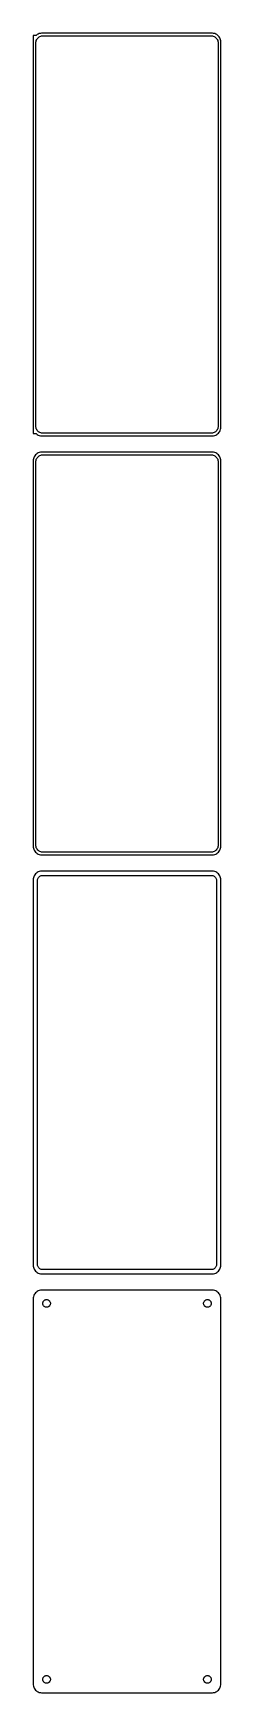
# Model space of a CAD drawing. Header units: metres. Extents: x -52 to 52, y 824 to 1750.
import ezdxf

# ---------------------------------------------------------------- set-up
doc = ezdxf.new("R2010")
doc.units = ezdxf.units.M

msp = doc.modelspace()

# ---------------------------------------------------------------- linework, layer by layer
for p, q in [((-50.9, 1749.15), (-52.5, 1749.15)), ((-52.5, 1749.15), (-52.5, 1526.85)), ((-51, 1745), (-50.9685, 1745.5)), ((-51, 1531), (-51, 1745)), ((-50.9685, 1745.5), (-50.8743, 1745.99)), ((-50.6871, 1749.35), (-50.9, 1749.15)), ((-50.8743, 1745.99), (-50.7191, 1746.47)), ((-50.7191, 1746.47), (-50.5052, 1746.93)), ((-50.1791, 1749.72), (-50.6871, 1749.35)), ((-50.5052, 1746.93), (-50.2361, 1747.35)), ((-50.2361, 1747.35), (-49.9159, 1747.74)), ((-49.6289, 1750.02), (-50.1791, 1749.72)), ((-49.9159, 1747.74), (-49.5497, 1748.08)), ((-49.0451, 1750.26), (-49.6289, 1750.02)), ((-49.5497, 1748.08), (-49.1433, 1748.38)), ((-49.1433, 1748.38), (-48.7031, 1748.62)), ((-48.4369, 1750.41), (-49.0451, 1750.26)), ((-48.7031, 1748.62), (-48.2361, 1748.8)), ((-47.8139, 1750.49), (-48.4369, 1750.41)), ((-48.2361, 1748.8), (-47.7495, 1748.93)), ((47.8139, 1750.49), (-47.8139, 1750.49)), ((-47.7495, 1748.93), (-47.2512, 1748.99)), ((-47.2512, 1748.99), (47.2512, 1748.99)), ((47.2512, 1748.99), (47.7495, 1748.93)), ((47.7495, 1748.93), (48.2361, 1748.8)), ((48.4369, 1750.41), (47.8139, 1750.49)), ((48.2361, 1748.8), (48.7031, 1748.62)), ((49.0451, 1750.26), (48.4369, 1750.41)), ((48.7031, 1748.62), (49.1433, 1748.38)), ((49.6289, 1750.02), (49.0451, 1750.26)), ((49.1433, 1748.38), (49.5497, 1748.08)), ((49.5497, 1748.08), (49.9159, 1747.74)), ((50.1791, 1749.72), (49.6289, 1750.02)), ((49.9159, 1747.74), (50.2361, 1747.35)), ((50.6871, 1749.35), (50.1791, 1749.72)), ((50.2361, 1747.35), (50.5052, 1746.93)), ((50.5052, 1746.93), (50.7191, 1746.47)), ((51.1448, 1748.92), (50.6871, 1749.35)), ((50.7191, 1746.47), (50.8743, 1745.99)), ((50.8743, 1745.99), (50.9685, 1745.5)), ((50.9685, 1745.5), (51, 1745)), ((51, 1745), (51, 1531)), ((51.5451, 1748.44), (51.1448, 1748.92)), ((51.8815, 1747.91), (51.5451, 1748.44)), ((52.1489, 1747.34), (51.8815, 1747.91)), ((52.3429, 1746.74), (52.1489, 1747.34)), ((52.4606, 1746.13), (52.3429, 1746.74)), ((52.5, 1745.5), (52.4606, 1746.13)), ((52.5, 1530.5), (52.5, 1745.5)), ((-50.9685, 1530.5), (-51, 1531)), ((-50.8743, 1530.01), (-50.9685, 1530.5)), ((-50.7191, 1529.53), (-50.8743, 1530.01)), ((-50.5052, 1529.07), (-50.7191, 1529.53)), ((50.7191, 1529.53), (50.5052, 1529.07)), ((50.8743, 1530.01), (50.7191, 1529.53)), ((50.9685, 1530.5), (50.8743, 1530.01)), ((51, 1531), (50.9685, 1530.5)), ((52.3429, 1529.26), (52.4606, 1529.87)), ((52.4606, 1529.87), (52.5, 1530.5)), ((-52.5, 1526.85), (-50.9, 1526.85)), ((-50.9, 1526.85), (-50.6871, 1526.65)), ((-50.6871, 1526.65), (-50.1791, 1526.28)), ((-50.2361, 1528.65), (-50.5052, 1529.07)), ((-49.9159, 1528.26), (-50.2361, 1528.65)), ((-50.1791, 1526.28), (-49.6289, 1525.98)), ((-49.5497, 1527.92), (-49.9159, 1528.26)), ((-49.6289, 1525.98), (-49.0451, 1525.74)), ((-49.1433, 1527.62), (-49.5497, 1527.92)), ((-48.7031, 1527.38), (-49.1433, 1527.62)), ((-49.0451, 1525.74), (-48.4369, 1525.59)), ((-48.2361, 1527.2), (-48.7031, 1527.38)), ((-48.4369, 1525.59), (-47.8139, 1525.51)), ((-47.7495, 1527.07), (-48.2361, 1527.2)), ((-47.8139, 1525.51), (47.8139, 1525.51)), ((-47.2512, 1527.01), (-47.7495, 1527.07)), ((47.2512, 1527.01), (-47.2512, 1527.01)), ((47.7495, 1527.07), (47.2512, 1527.01)), ((48.2361, 1527.2), (47.7495, 1527.07)), ((47.8139, 1525.51), (48.4369, 1525.59)), ((48.7031, 1527.38), (48.2361, 1527.2)), ((48.4369, 1525.59), (49.0451, 1525.74)), ((49.1433, 1527.62), (48.7031, 1527.38)), ((49.0451, 1525.74), (49.6289, 1525.98)), ((49.5497, 1527.92), (49.1433, 1527.62)), ((49.9159, 1528.26), (49.5497, 1527.92)), ((49.6289, 1525.98), (50.1791, 1526.28)), ((50.2361, 1528.65), (49.9159, 1528.26)), ((50.1791, 1526.28), (50.6871, 1526.65)), ((50.5052, 1529.07), (50.2361, 1528.65)), ((50.6871, 1526.65), (51.1448, 1527.08)), ((51.1448, 1527.08), (51.5451, 1527.56)), ((51.5451, 1527.56), (51.8815, 1528.09)), ((51.8815, 1528.09), (52.1489, 1528.66)), ((52.1489, 1528.66), (52.3429, 1529.26)), ((-52.4606, 1512.13), (-52.5, 1511.5)), ((-52.5, 1511.5), (-52.5, 1296.5)), ((-52.3429, 1512.74), (-52.4606, 1512.13)), ((-52.1489, 1513.34), (-52.3429, 1512.74)), ((-51.8815, 1513.91), (-52.1489, 1513.34)), ((-51.5451, 1514.44), (-51.8815, 1513.91)), ((-51.1448, 1514.92), (-51.5451, 1514.44)), ((-50.6871, 1515.35), (-51.1448, 1514.92)), ((-51, 1511), (-50.9685, 1511.5)), ((-51, 1297), (-51, 1511)), ((-50.9685, 1511.5), (-50.8743, 1511.99)), ((-50.8743, 1511.99), (-50.7191, 1512.47)), ((-50.7191, 1512.47), (-50.5052, 1512.93)), ((-50.1791, 1515.72), (-50.6871, 1515.35)), ((-50.5052, 1512.93), (-50.2361, 1513.35)), ((-50.2361, 1513.35), (-49.9159, 1513.74)), ((-49.6289, 1516.02), (-50.1791, 1515.72)), ((-49.9159, 1513.74), (-49.5497, 1514.08)), ((-49.0451, 1516.26), (-49.6289, 1516.02)), ((-49.5497, 1514.08), (-49.1433, 1514.38)), ((-49.1433, 1514.38), (-48.7031, 1514.62)), ((-48.4369, 1516.41), (-49.0451, 1516.26)), ((-48.7031, 1514.62), (-48.2361, 1514.8)), ((-47.8139, 1516.49), (-48.4369, 1516.41)), ((-48.2361, 1514.8), (-47.7495, 1514.93)), ((47.8139, 1516.49), (-47.8139, 1516.49)), ((-47.7495, 1514.93), (-47.2512, 1514.99)), ((-47.2512, 1514.99), (47.2512, 1514.99)), ((47.2512, 1514.99), (47.7495, 1514.93)), ((47.7495, 1514.93), (48.2361, 1514.8)), ((48.4369, 1516.41), (47.8139, 1516.49)), ((48.2361, 1514.8), (48.7031, 1514.62)), ((49.0451, 1516.26), (48.4369, 1516.41)), ((48.7031, 1514.62), (49.1433, 1514.38)), ((49.6289, 1516.02), (49.0451, 1516.26)), ((49.1433, 1514.38), (49.5497, 1514.08)), ((49.5497, 1514.08), (49.9159, 1513.74)), ((50.1791, 1515.72), (49.6289, 1516.02)), ((49.9159, 1513.74), (50.2361, 1513.35)), ((50.6871, 1515.35), (50.1791, 1515.72)), ((50.2361, 1513.35), (50.5052, 1512.93)), ((50.5052, 1512.93), (50.7191, 1512.47)), ((51.1448, 1514.92), (50.6871, 1515.35)), ((50.7191, 1512.47), (50.8743, 1511.99)), ((50.8743, 1511.99), (50.9685, 1511.5)), ((50.9685, 1511.5), (51, 1511)), ((51, 1511), (51, 1297)), ((51.5451, 1514.44), (51.1448, 1514.92)), ((51.8815, 1513.91), (51.5451, 1514.44)), ((52.1489, 1513.34), (51.8815, 1513.91)), ((52.3429, 1512.74), (52.1489, 1513.34)), ((52.4606, 1512.13), (52.3429, 1512.74)), ((52.5, 1511.5), (52.4606, 1512.13)), ((52.5, 1296.5), (52.5, 1511.5)), ((-52.5, 1296.5), (-52.4606, 1295.87)), ((-52.4606, 1295.87), (-52.3429, 1295.26)), ((-52.3429, 1295.26), (-52.1489, 1294.66)), ((-52.1489, 1294.66), (-51.8815, 1294.09)), ((-51.8815, 1294.09), (-51.5451, 1293.56)), ((-51.5451, 1293.56), (-51.1448, 1293.08)), ((-51.1448, 1293.08), (-50.6871, 1292.65)), ((-50.9685, 1296.5), (-51, 1297)), ((-50.8743, 1296.01), (-50.9685, 1296.5)), ((-50.7191, 1295.53), (-50.8743, 1296.01)), ((-50.5052, 1295.07), (-50.7191, 1295.53)), ((-50.6871, 1292.65), (-50.1791, 1292.28)), ((-50.2361, 1294.65), (-50.5052, 1295.07)), ((-49.9159, 1294.26), (-50.2361, 1294.65)), ((-50.1791, 1292.28), (-49.6289, 1291.98)), ((-49.5497, 1293.92), (-49.9159, 1294.26)), ((-49.6289, 1291.98), (-49.0451, 1291.74)), ((-49.1433, 1293.62), (-49.5497, 1293.92)), ((-48.7031, 1293.38), (-49.1433, 1293.62)), ((-49.0451, 1291.74), (-48.4369, 1291.59)), ((-48.2361, 1293.2), (-48.7031, 1293.38)), ((-48.4369, 1291.59), (-47.8139, 1291.51)), ((-47.7495, 1293.07), (-48.2361, 1293.2)), ((-47.8139, 1291.51), (47.8139, 1291.51)), ((-47.2512, 1293.01), (-47.7495, 1293.07)), ((47.2512, 1293.01), (-47.2512, 1293.01)), ((47.7495, 1293.07), (47.2512, 1293.01)), ((48.2361, 1293.2), (47.7495, 1293.07)), ((47.8139, 1291.51), (48.4369, 1291.59)), ((48.7031, 1293.38), (48.2361, 1293.2)), ((48.4369, 1291.59), (49.0451, 1291.74)), ((49.1433, 1293.62), (48.7031, 1293.38)), ((49.0451, 1291.74), (49.6289, 1291.98)), ((49.5497, 1293.92), (49.1433, 1293.62)), ((49.9159, 1294.26), (49.5497, 1293.92)), ((49.6289, 1291.98), (50.1791, 1292.28)), ((50.2361, 1294.65), (49.9159, 1294.26)), ((50.1791, 1292.28), (50.6871, 1292.65)), ((50.5052, 1295.07), (50.2361, 1294.65)), ((50.7191, 1295.53), (50.5052, 1295.07)), ((50.6871, 1292.65), (51.1448, 1293.08)), ((50.8743, 1296.01), (50.7191, 1295.53)), ((50.9685, 1296.5), (50.8743, 1296.01)), ((51, 1297), (50.9685, 1296.5)), ((51.1448, 1293.08), (51.5451, 1293.56)), ((51.5451, 1293.56), (51.8815, 1294.09)), ((51.8815, 1294.09), (52.1489, 1294.66)), ((52.1489, 1294.66), (52.3429, 1295.26)), ((52.3429, 1295.26), (52.4606, 1295.87)), ((52.4606, 1295.87), (52.5, 1296.5)), ((-52.1489, 1279.34), (-52.3429, 1278.74)), ((-51.8815, 1279.91), (-52.1489, 1279.34)), ((-51.5451, 1280.44), (-51.8815, 1279.91)), ((-51.1448, 1280.92), (-51.5451, 1280.44)), ((-50.6871, 1281.35), (-51.1448, 1280.92)), ((-50.1791, 1281.72), (-50.6871, 1281.35)), ((-49.6289, 1282.02), (-50.1791, 1281.72)), ((-49.0451, 1282.26), (-49.6289, 1282.02)), ((-49.2692, 1279.13), (-48.9842, 1279.4)), ((-48.4369, 1282.41), (-49.0451, 1282.26)), ((-48.9842, 1279.4), (-48.668, 1279.63)), ((-48.668, 1279.63), (-48.3254, 1279.82)), ((-47.8139, 1282.49), (-48.4369, 1282.41)), ((-48.3254, 1279.82), (-47.9619, 1279.96)), ((-47.9619, 1279.96), (-47.5833, 1280.06)), ((47.8139, 1282.49), (-47.8139, 1282.49)), ((-47.5833, 1280.06), (-47.1954, 1280.11)), ((-47.1954, 1280.11), (47.1954, 1280.11)), ((47.1954, 1280.11), (47.5833, 1280.06)), ((47.5833, 1280.06), (47.9619, 1279.96)), ((48.4369, 1282.41), (47.8139, 1282.49)), ((47.9619, 1279.96), (48.3254, 1279.82)), ((48.3254, 1279.82), (48.668, 1279.63)), ((49.0451, 1282.26), (48.4369, 1282.41)), ((48.668, 1279.63), (48.9842, 1279.4)), ((48.9842, 1279.4), (49.2692, 1279.13)), ((49.6289, 1282.02), (49.0451, 1282.26)), ((50.1791, 1281.72), (49.6289, 1282.02)), ((50.6871, 1281.35), (50.1791, 1281.72)), ((51.1448, 1280.92), (50.6871, 1281.35)), ((51.5451, 1280.44), (51.1448, 1280.92)), ((51.8815, 1279.91), (51.5451, 1280.44)), ((52.1489, 1279.34), (51.8815, 1279.91)), ((52.3429, 1278.74), (52.1489, 1279.34)), ((-52.4606, 1278.13), (-52.5, 1277.5)), ((-52.5, 1277.5), (-52.5, 1062.5)), ((-52.3429, 1278.74), (-52.4606, 1278.13)), ((-50.1129, 1277), (-50.0884, 1277.39)), ((-50.1129, 1063), (-50.1129, 1277)), ((-50.0884, 1277.39), (-50.0151, 1277.77)), ((-50.0151, 1277.77), (-49.8943, 1278.15)), ((-49.8943, 1278.15), (-49.7279, 1278.5)), ((-49.7279, 1278.5), (-49.5184, 1278.83)), ((-49.5184, 1278.83), (-49.2692, 1279.13)), ((49.2692, 1279.13), (49.5184, 1278.83)), ((49.5184, 1278.83), (49.7279, 1278.5)), ((49.7279, 1278.5), (49.8943, 1278.15)), ((49.8943, 1278.15), (50.0151, 1277.77)), ((50.0151, 1277.77), (50.0884, 1277.39)), ((50.0884, 1277.39), (50.1129, 1277)), ((50.1129, 1277), (50.1129, 1063)), ((52.4606, 1278.13), (52.3429, 1278.74)), ((52.5, 1277.5), (52.4606, 1278.13)), ((52.5, 1062.5), (52.5, 1277.5)), ((-52.5, 1062.5), (-52.4606, 1061.87)), ((-52.4606, 1061.87), (-52.3429, 1061.26)), ((-52.3429, 1061.26), (-52.1489, 1060.66)), ((-52.1489, 1060.66), (-51.8815, 1060.09)), ((-51.8815, 1060.09), (-51.5451, 1059.56)), ((-51.5451, 1059.56), (-51.1448, 1059.08)), ((-51.1448, 1059.08), (-50.6871, 1058.65)), ((-50.6871, 1058.65), (-50.1791, 1058.28)), ((-50.1791, 1058.28), (-49.6289, 1057.98)), ((-50.0884, 1062.61), (-50.1129, 1063)), ((-50.0151, 1062.23), (-50.0884, 1062.61)), ((-49.8943, 1061.85), (-50.0151, 1062.23)), ((-49.7279, 1061.5), (-49.8943, 1061.85)), ((-49.5184, 1061.17), (-49.7279, 1061.5)), ((-49.6289, 1057.98), (-49.0451, 1057.74)), ((-49.2692, 1060.87), (-49.5184, 1061.17)), ((-48.9842, 1060.6), (-49.2692, 1060.87)), ((-49.0451, 1057.74), (-48.4369, 1057.59)), ((-48.668, 1060.37), (-48.9842, 1060.6)), ((-48.3254, 1060.18), (-48.668, 1060.37)), ((-48.4369, 1057.59), (-47.8139, 1057.51)), ((-47.9619, 1060.04), (-48.3254, 1060.18)), ((-47.5833, 1059.94), (-47.9619, 1060.04)), ((-47.8139, 1057.51), (47.8139, 1057.51)), ((-47.1954, 1059.89), (-47.5833, 1059.94)), ((47.1954, 1059.89), (-47.1954, 1059.89)), ((47.5833, 1059.94), (47.1954, 1059.89)), ((47.9619, 1060.04), (47.5833, 1059.94)), ((47.8139, 1057.51), (48.4369, 1057.59)), ((48.3254, 1060.18), (47.9619, 1060.04)), ((48.668, 1060.37), (48.3254, 1060.18)), ((48.4369, 1057.59), (49.0451, 1057.74)), ((48.9842, 1060.6), (48.668, 1060.37)), ((49.2692, 1060.87), (48.9842, 1060.6)), ((49.0451, 1057.74), (49.6289, 1057.98)), ((49.5184, 1061.17), (49.2692, 1060.87)), ((49.7279, 1061.5), (49.5184, 1061.17)), ((49.6289, 1057.98), (50.1791, 1058.28)), ((49.8943, 1061.85), (49.7279, 1061.5)), ((50.0151, 1062.23), (49.8943, 1061.85)), ((50.0884, 1062.61), (50.0151, 1062.23)), ((50.1129, 1063), (50.0884, 1062.61)), ((50.1791, 1058.28), (50.6871, 1058.65)), ((50.6871, 1058.65), (51.1448, 1059.08)), ((51.1448, 1059.08), (51.5451, 1059.56)), ((51.5451, 1059.56), (51.8815, 1060.09)), ((51.8815, 1060.09), (52.1489, 1060.66)), ((52.1489, 1060.66), (52.3429, 1061.26)), ((52.3429, 1061.26), (52.4606, 1061.87)), ((52.4606, 1061.87), (52.5, 1062.5)), ((-50.1791, 1047.72), (-50.6871, 1047.35)), ((-49.6289, 1048.02), (-50.1791, 1047.72)), ((-49.0451, 1048.26), (-49.6289, 1048.02)), ((-48.4369, 1048.41), (-49.0451, 1048.26)), ((-47.8139, 1048.49), (-48.4369, 1048.41)), ((47.8139, 1048.49), (-47.8139, 1048.49)), ((48.4369, 1048.41), (47.8139, 1048.49)), ((49.0451, 1048.26), (48.4369, 1048.41)), ((49.6289, 1048.02), (49.0451, 1048.26)), ((50.1791, 1047.72), (49.6289, 1048.02)), ((50.6871, 1047.35), (50.1791, 1047.72)), ((-52.4606, 1044.13), (-52.5, 1043.5)), ((-52.5, 1043.5), (-52.5, 828.5)), ((-52.3429, 1044.74), (-52.4606, 1044.13)), ((-52.1489, 1045.34), (-52.3429, 1044.74)), ((-51.8815, 1045.91), (-52.1489, 1045.34)), ((-51.5451, 1046.44), (-51.8815, 1045.91)), ((-51.1448, 1046.92), (-51.5451, 1046.44)), ((-50.6871, 1047.35), (-51.1448, 1046.92)), ((-47.1353, 1041), (-47.1185, 1041.27)), ((-47.1185, 1040.73), (-47.1353, 1041)), ((-47.1185, 1041.27), (-47.0682, 1041.53)), ((-47.0682, 1040.47), (-47.1185, 1040.73)), ((-47.0682, 1041.53), (-46.9853, 1041.79)), ((-46.9853, 1040.21), (-47.0682, 1040.47)), ((-46.9853, 1041.79), (-46.8712, 1042.03)), ((-46.8712, 1039.97), (-46.9853, 1040.21)), ((-46.8712, 1042.03), (-46.7275, 1042.26)), ((-46.7275, 1039.74), (-46.8712, 1039.97)), ((-46.7275, 1042.26), (-46.5565, 1042.46)), ((-46.5565, 1039.54), (-46.7275, 1039.74)), ((-46.5565, 1042.46), (-46.3611, 1042.65)), ((-46.3611, 1039.35), (-46.5565, 1039.54)), ((-46.3611, 1042.65), (-46.1441, 1042.8)), ((-46.1441, 1039.2), (-46.3611, 1039.35)), ((-46.1441, 1042.8), (-45.9092, 1042.93)), ((-45.9092, 1039.07), (-46.1441, 1039.2)), ((-45.9092, 1042.93), (-45.6598, 1043.03)), ((-45.6598, 1038.97), (-45.9092, 1039.07)), ((-45.6598, 1043.03), (-45.4001, 1043.1)), ((-45.4001, 1038.9), (-45.6598, 1038.97)), ((-45.4001, 1043.1), (-45.1341, 1043.13)), ((-45.1341, 1038.87), (-45.4001, 1038.9)), ((-45.1341, 1043.13), (-44.8659, 1043.13)), ((-44.8659, 1038.87), (-45.1341, 1038.87)), ((-44.8659, 1043.13), (-44.5999, 1043.1)), ((-44.5999, 1038.9), (-44.8659, 1038.87)), ((-44.5999, 1043.1), (-44.3401, 1043.03)), ((-44.3401, 1038.97), (-44.5999, 1038.9)), ((-44.3401, 1043.03), (-44.0908, 1042.93)), ((-44.0908, 1039.07), (-44.3401, 1038.97)), ((-44.0908, 1042.93), (-43.8559, 1042.8)), ((-43.8559, 1039.2), (-44.0908, 1039.07)), ((-43.8559, 1042.8), (-43.6389, 1042.65)), ((-43.6389, 1039.35), (-43.8559, 1039.2)), ((-43.6389, 1042.65), (-43.4434, 1042.46)), ((-43.4434, 1039.54), (-43.6389, 1039.35)), ((-43.4434, 1042.46), (-43.2725, 1042.26)), ((-43.2725, 1039.74), (-43.4434, 1039.54)), ((-43.2725, 1042.26), (-43.1288, 1042.03)), ((-43.1288, 1039.97), (-43.2725, 1039.74)), ((-43.1288, 1042.03), (-43.0146, 1041.79)), ((-43.0146, 1040.21), (-43.1288, 1039.97)), ((-43.0146, 1041.79), (-42.9318, 1041.53)), ((-42.9318, 1040.47), (-43.0146, 1040.21)), ((-42.9318, 1041.53), (-42.8815, 1041.27)), ((-42.8815, 1040.73), (-42.9318, 1040.47)), ((-42.8815, 1041.27), (-42.8647, 1041)), ((-42.8647, 1041), (-42.8815, 1040.73)), ((42.8647, 1041), (42.8815, 1041.27)), ((42.8815, 1040.73), (42.8647, 1041)), ((42.8815, 1041.27), (42.9318, 1041.53)), ((42.9318, 1040.47), (42.8815, 1040.73)), ((42.9318, 1041.53), (43.0146, 1041.79)), ((43.0146, 1040.21), (42.9318, 1040.47)), ((43.0146, 1041.79), (43.1288, 1042.03)), ((43.1288, 1039.97), (43.0146, 1040.21)), ((43.1288, 1042.03), (43.2725, 1042.26)), ((43.2725, 1039.74), (43.1288, 1039.97)), ((43.2725, 1042.26), (43.4434, 1042.46)), ((43.4434, 1039.54), (43.2725, 1039.74)), ((43.4434, 1042.46), (43.6389, 1042.65)), ((43.6389, 1039.35), (43.4434, 1039.54)), ((43.6389, 1042.65), (43.8559, 1042.8)), ((43.8559, 1039.2), (43.6389, 1039.35)), ((43.8559, 1042.8), (44.0908, 1042.93)), ((44.0908, 1039.07), (43.8559, 1039.2)), ((44.0908, 1042.93), (44.3401, 1043.03)), ((44.3401, 1038.97), (44.0908, 1039.07)), ((44.3401, 1043.03), (44.5999, 1043.1)), ((44.5999, 1038.9), (44.3401, 1038.97)), ((44.5999, 1043.1), (44.8659, 1043.13)), ((44.8659, 1038.87), (44.5999, 1038.9)), ((44.8659, 1043.13), (45.1341, 1043.13)), ((45.1341, 1038.87), (44.8659, 1038.87)), ((45.1341, 1043.13), (45.4001, 1043.1)), ((45.4001, 1038.9), (45.1341, 1038.87)), ((45.4001, 1043.1), (45.6598, 1043.03)), ((45.6598, 1038.97), (45.4001, 1038.9)), ((45.6598, 1043.03), (45.9092, 1042.93)), ((45.9092, 1039.07), (45.6598, 1038.97)), ((45.9092, 1042.93), (46.1441, 1042.8)), ((46.1441, 1039.2), (45.9092, 1039.07)), ((46.1441, 1042.8), (46.3611, 1042.65)), ((46.3611, 1039.35), (46.1441, 1039.2)), ((46.3611, 1042.65), (46.5565, 1042.46)), ((46.5565, 1039.54), (46.3611, 1039.35)), ((46.5565, 1042.46), (46.7275, 1042.26)), ((46.7275, 1039.74), (46.5565, 1039.54)), ((46.7275, 1042.26), (46.8712, 1042.03)), ((46.8712, 1039.97), (46.7275, 1039.74)), ((46.8712, 1042.03), (46.9853, 1041.79)), ((46.9853, 1040.21), (46.8712, 1039.97)), ((46.9853, 1041.79), (47.0682, 1041.53)), ((47.0682, 1040.47), (46.9853, 1040.21)), ((47.0682, 1041.53), (47.1185, 1041.27)), ((47.1185, 1040.73), (47.0682, 1040.47)), ((47.1185, 1041.27), (47.1353, 1041)), ((47.1353, 1041), (47.1185, 1040.73)), ((51.1448, 1046.92), (50.6871, 1047.35)), ((51.5451, 1046.44), (51.1448, 1046.92)), ((51.8815, 1045.91), (51.5451, 1046.44)), ((52.1489, 1045.34), (51.8815, 1045.91)), ((52.3429, 1044.74), (52.1489, 1045.34)), ((52.4606, 1044.13), (52.3429, 1044.74)), ((52.5, 1043.5), (52.4606, 1044.13)), ((52.5, 828.5), (52.5, 1043.5)), ((-52.5, 828.5), (-52.4606, 827.873)), ((-52.4606, 827.873), (-52.3429, 827.257)), ((-52.3429, 827.257), (-52.1489, 826.659)), ((-52.1489, 826.659), (-51.8815, 826.091)), ((-51.8815, 826.091), (-51.5451, 825.561)), ((-51.5451, 825.561), (-51.1448, 825.077)), ((-51.1448, 825.077), (-50.6871, 824.647)), ((-47.1353, 831), (-47.1185, 831.268)), ((-47.1185, 830.732), (-47.1353, 831)), ((-47.1185, 831.268), (-47.0682, 831.531)), ((-47.0682, 830.469), (-47.1185, 830.732)), ((-47.0682, 831.531), (-46.9853, 831.786)), ((-46.9853, 830.214), (-47.0682, 830.469)), ((-46.9853, 831.786), (-46.8712, 832.029)), ((-46.8712, 829.971), (-46.9853, 830.214)), ((-46.8712, 832.029), (-46.7275, 832.255)), ((-46.7275, 829.745), (-46.8712, 829.971)), ((-46.7275, 832.255), (-46.5565, 832.462)), ((-46.5565, 829.538), (-46.7275, 829.745)), ((-46.5565, 832.462), (-46.3611, 832.645)), ((-46.3611, 829.355), (-46.5565, 829.538)), ((-46.3611, 832.645), (-46.1441, 832.803)), ((-46.1441, 829.197), (-46.3611, 829.355)), ((-46.1441, 832.803), (-45.9092, 832.932)), ((-45.9092, 829.068), (-46.1441, 829.197)), ((-45.9092, 832.932), (-45.6598, 833.031)), ((-45.6598, 828.969), (-45.9092, 829.068)), ((-45.6598, 833.031), (-45.4001, 833.097)), ((-45.4001, 828.903), (-45.6598, 828.969)), ((-45.4001, 833.097), (-45.1341, 833.131)), ((-45.1341, 828.869), (-45.4001, 828.903)), ((-45.1341, 833.131), (-44.8659, 833.131)), ((-44.8659, 828.869), (-45.1341, 828.869)), ((-44.8659, 833.131), (-44.5999, 833.097)), ((-44.5999, 828.903), (-44.8659, 828.869)), ((-44.5999, 833.097), (-44.3401, 833.031)), ((-44.3401, 828.969), (-44.5999, 828.903)), ((-44.3401, 833.031), (-44.0908, 832.932)), ((-44.0908, 829.068), (-44.3401, 828.969)), ((-44.0908, 832.932), (-43.8559, 832.803)), ((-43.8559, 829.197), (-44.0908, 829.068)), ((-43.8559, 832.803), (-43.6389, 832.645)), ((-43.6389, 829.355), (-43.8559, 829.197)), ((-43.6389, 832.645), (-43.4434, 832.462)), ((-43.4434, 829.538), (-43.6389, 829.355)), ((-43.4434, 832.462), (-43.2725, 832.255)), ((-43.2725, 829.745), (-43.4434, 829.538)), ((-43.2725, 832.255), (-43.1288, 832.029)), ((-43.1288, 829.971), (-43.2725, 829.745)), ((-43.1288, 832.029), (-43.0146, 831.786)), ((-43.0146, 830.214), (-43.1288, 829.971)), ((-43.0146, 831.786), (-42.9318, 831.531)), ((-42.9318, 830.469), (-43.0146, 830.214)), ((-42.9318, 831.531), (-42.8815, 831.268)), ((-42.8815, 830.732), (-42.9318, 830.469)), ((-42.8815, 831.268), (-42.8647, 831)), ((-42.8647, 831), (-42.8815, 830.732)), ((42.8647, 831), (42.8815, 831.268)), ((42.8815, 830.732), (42.8647, 831)), ((42.8815, 831.268), (42.9318, 831.531)), ((42.9318, 830.469), (42.8815, 830.732)), ((42.9318, 831.531), (43.0146, 831.786)), ((43.0146, 830.214), (42.9318, 830.469)), ((43.0146, 831.786), (43.1288, 832.029)), ((43.1288, 829.971), (43.0146, 830.214)), ((43.1288, 832.029), (43.2725, 832.255)), ((43.2725, 829.745), (43.1288, 829.971)), ((43.2725, 832.255), (43.4434, 832.462)), ((43.4434, 829.538), (43.2725, 829.745)), ((43.4434, 832.462), (43.6389, 832.645)), ((43.6389, 829.355), (43.4434, 829.538)), ((43.6389, 832.645), (43.8559, 832.803)), ((43.8559, 829.197), (43.6389, 829.355)), ((43.8559, 832.803), (44.0908, 832.932)), ((44.0908, 829.068), (43.8559, 829.197)), ((44.0908, 832.932), (44.3401, 833.031)), ((44.3401, 828.969), (44.0908, 829.068)), ((44.3401, 833.031), (44.5999, 833.097)), ((44.5999, 828.903), (44.3401, 828.969)), ((44.5999, 833.097), (44.8659, 833.131)), ((44.8659, 828.869), (44.5999, 828.903)), ((44.8659, 833.131), (45.1341, 833.131)), ((45.1341, 828.869), (44.8659, 828.869)), ((45.1341, 833.131), (45.4001, 833.097)), ((45.4001, 828.903), (45.1341, 828.869)), ((45.4001, 833.097), (45.6598, 833.031)), ((45.6598, 828.969), (45.4001, 828.903)), ((45.6598, 833.031), (45.9092, 832.932)), ((45.9092, 829.068), (45.6598, 828.969)), ((45.9092, 832.932), (46.1441, 832.803)), ((46.1441, 829.197), (45.9092, 829.068)), ((46.1441, 832.803), (46.3611, 832.645)), ((46.3611, 829.355), (46.1441, 829.197)), ((46.3611, 832.645), (46.5565, 832.462)), ((46.5565, 829.538), (46.3611, 829.355)), ((46.5565, 832.462), (46.7275, 832.255)), ((46.7275, 829.745), (46.5565, 829.538)), ((46.7275, 832.255), (46.8712, 832.029)), ((46.8712, 829.971), (46.7275, 829.745)), ((46.8712, 832.029), (46.9853, 831.786)), ((46.9853, 830.214), (46.8712, 829.971)), ((46.9853, 831.786), (47.0682, 831.531)), ((47.0682, 830.469), (46.9853, 830.214)), ((47.0682, 831.531), (47.1185, 831.268)), ((47.1185, 830.732), (47.0682, 830.469)), ((47.1185, 831.268), (47.1353, 831)), ((47.1353, 831), (47.1185, 830.732)), ((50.6871, 824.647), (51.1448, 825.077)), ((51.1448, 825.077), (51.5451, 825.561)), ((51.5451, 825.561), (51.8815, 826.091)), ((51.8815, 826.091), (52.1489, 826.659)), ((52.1489, 826.659), (52.3429, 827.257)), ((52.3429, 827.257), (52.4606, 827.873)), ((52.4606, 827.873), (52.5, 828.5)), ((-50.6871, 824.647), (-50.1791, 824.278)), ((-50.1791, 824.278), (-49.6289, 823.976)), ((-49.6289, 823.976), (-49.0451, 823.745)), ((-49.0451, 823.745), (-48.4369, 823.589)), ((-48.4369, 823.589), (-47.8139, 823.51)), ((-47.8139, 823.51), (47.8139, 823.51)), ((47.8139, 823.51), (48.4369, 823.589)), ((48.4369, 823.589), (49.0451, 823.745)), ((49.0451, 823.745), (49.6289, 823.976)), ((49.6289, 823.976), (50.1791, 824.278)), ((50.1791, 824.278), (50.6871, 824.647))]:
    msp.add_line(p, q)

doc.saveas('drawing.dxf')
